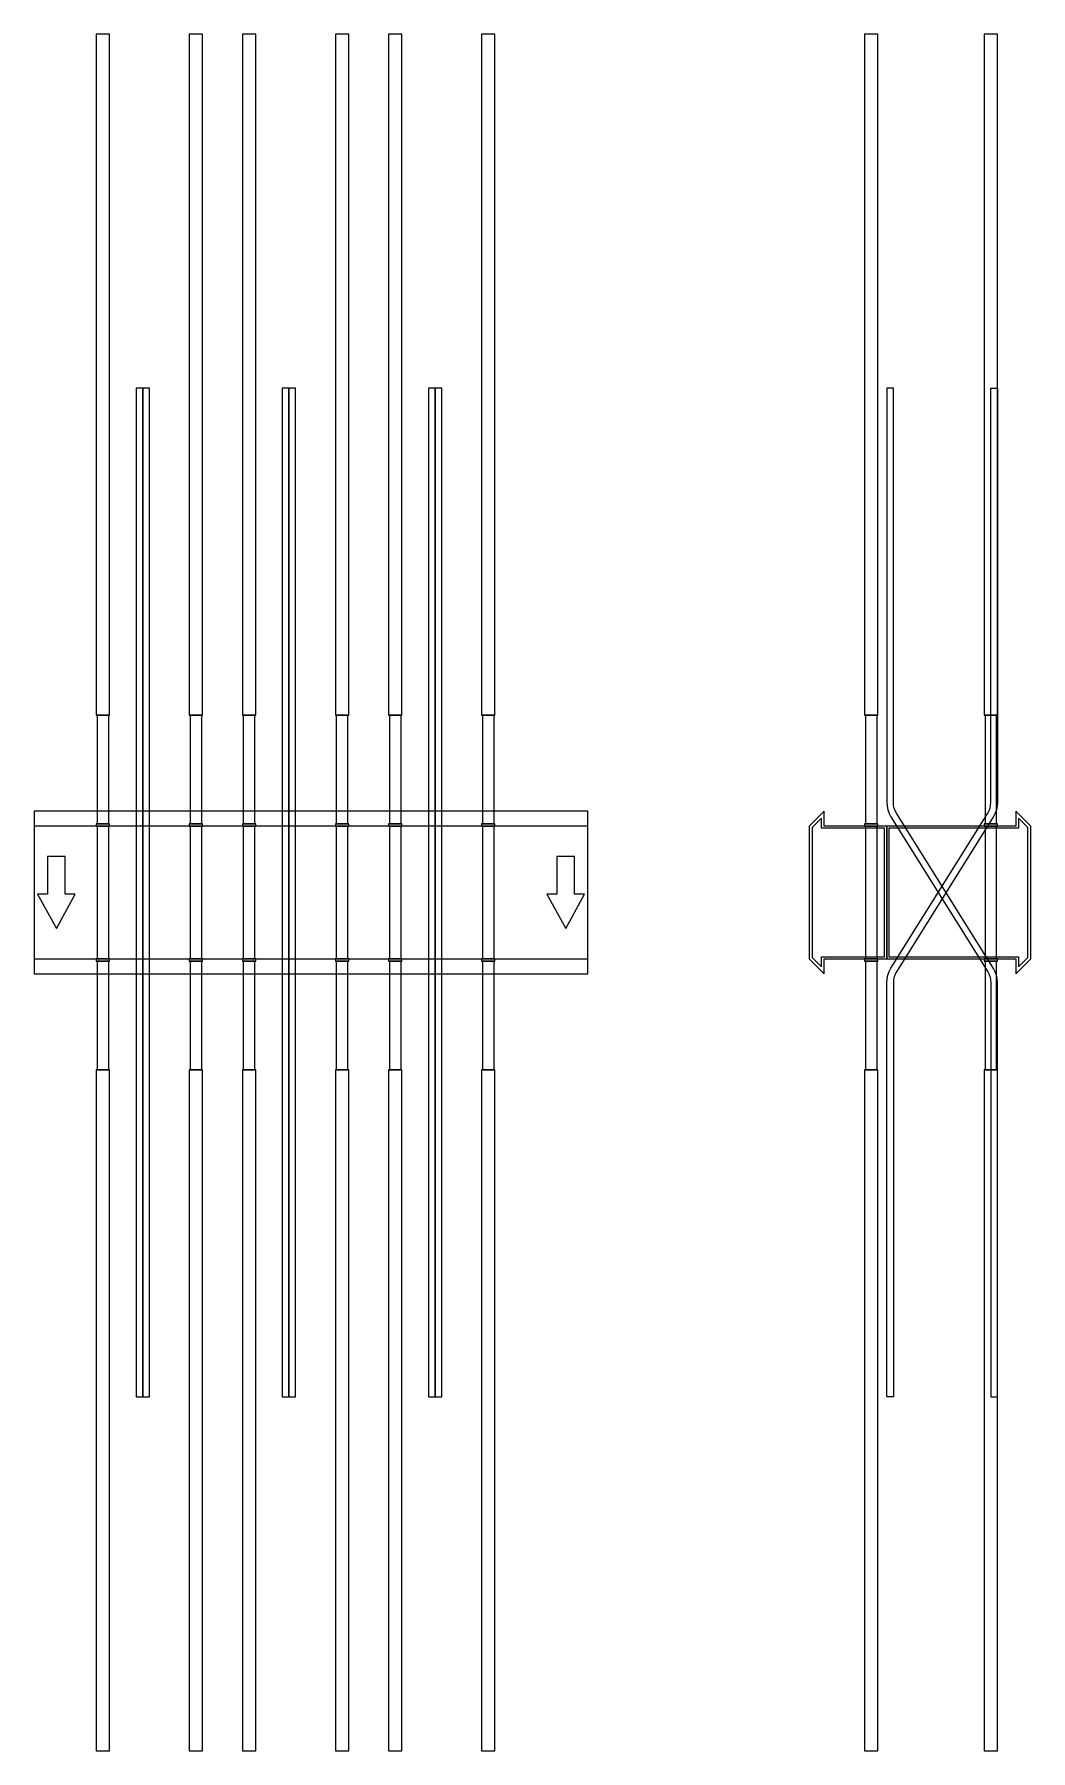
# Model space of a CAD drawing. Extents: x 0 to 900, y -775 to 775.
import ezdxf

# ---------------------------------------------------------------- set-up
doc = ezdxf.new("R2010")
doc.units = 0
doc.layers.add('Halfen', color=7, linetype='CONTINUOUS')

msp = doc.modelspace()

# ---------------------------------------------------------------- linework, layer by layer
at = {"layer": 'Halfen', "color": 7}
for points in [[(68, 160), (68, 775), (56, 775), (56, 160)], [(152, 160), (152, 775), (140, 775), (140, 160)], [(200, 160), (200, 775), (188, 775), (188, 160)], [(284, 160), (284, 775), (272, 775), (272, 160)], [(332, 160), (332, 775), (320, 775), (320, 160)], [(416, 160), (416, 775), (404, 775), (404, 160)], [(762, 160), (762, 775), (750, 775), (750, 160)], [(870, 160), (870, 775), (858, 775), (858, 160)], [(98, -455.516), (98, 455.381), (92, 455.381), (92, -455.516)], [(104, -455.382), (104, 455.516), (98, 455.516), (98, -455.382)], [(230, -455.516), (230, 455.381), (224, 455.381), (224, -455.516)], [(236, -455.382), (236, 455.516), (230, 455.516), (230, -455.382)], [(362, -455.516), (362, 455.381), (356, 455.381), (356, -455.516)], [(368, -455.382), (368, 455.516), (362, 455.516), (362, -455.382)], [(770, -455.382), (770, -81.17), (770.234, -77.83), (770.93, -74.555), (772.075, -71.408), (773.647, -68.452), (861.265, 71.766), (862.444, 73.984), (863.303, 76.343), (863.825, 78.8), (864, 81.305), (864, 455.516), (870, 455.516), (870, 81.305), (869.766, 77.965), (869.07, 74.69), (867.925, 71.543), (866.353, 68.587), (778.735, -71.631), (777.556, -73.849), (776.697, -76.208), (776.175, -78.665), (776, -81.17), (776, -455.382)], [(870, -455.516), (870, -81.305), (869.766, -77.965), (869.07, -74.69), (867.925, -71.543), (866.353, -68.587), (778.735, 71.631), (777.556, 73.849), (776.697, 76.208), (776.175, 78.665), (776, 81.17), (776, 455.381), (770, 455.381), (770, 81.17), (770.234, 77.83), (770.93, 74.555), (772.075, 71.408), (773.647, 68.452), (861.265, -71.766), (862.444, -73.984), (863.303, -76.343), (863.825, -78.8), (864, -81.305), (864, -455.516)], [(67.25, 62), (67.25, 160), (56.75, 160), (56.75, 62)], [(151.25, 62), (151.25, 160), (140.75, 160), (140.75, 62)], [(199.25, 62), (199.25, 160), (188.75, 160), (188.75, 62)], [(283.25, 62), (283.25, 160), (272.75, 160), (272.75, 62)], [(331.25, 62), (331.25, 160), (320.75, 160), (320.75, 62)], [(415.25, 62), (415.25, 160), (404.75, 160), (404.75, 62)], [(761.25, 62), (761.25, 160), (750.75, 160), (750.75, 62)], [(869.25, 62), (869.25, 160), (858.75, 160), (858.75, 62)], [(0, -73.5), (500, -73.5), (500, 73.5), (0, 73.5)], [(68, 60), (68, 62), (56, 62), (56, 60)], [(152, 60), (152, 62), (140, 62), (140, 60)], [(200, 60), (200, 62), (188, 62), (188, 60)], [(284, 60), (284, 62), (272, 62), (272, 60)], [(332, 60), (332, 62), (320, 62), (320, 60)], [(416, 60), (416, 62), (404, 62), (404, 60)], [(770, -60), (770, 60), (713.5, 60), (713.5, 73.5), (700, 60), (700, -60), (713.5, -73.5), (713.5, -60)], [(768, -58), (768, 58), (711, 58), (711, 67.25), (702.5, 58.75), (702.5, -58.75), (711, -67.25), (711, -58)], [(762, 60), (762, 62), (750, 62), (750, 60)], [(900, -60), (900, 60), (886.5, 73.5), (886.5, 60), (770, 60), (770, -60), (886.5, -60), (886.5, -73.5)], [(897.5, -58.75), (897.5, 58.75), (889, 67.25), (889, 58), (772, 58), (772, -58), (889, -58), (889, -67.25)], [(870, 60), (870, 62), (858, 62), (858, 60)], [(0, -60), (500, -60), (500, 60), (0, 60)], [(67.25, -60), (67.25, 60), (56.75, 60), (56.75, -60)], [(151.25, -60), (151.25, 60), (140.75, 60), (140.75, -60)], [(199.25, -60), (199.25, 60), (188.75, 60), (188.75, -60)], [(283.25, -60), (283.25, 60), (272.75, 60), (272.75, -60)], [(331.25, -60), (331.25, 60), (320.75, 60), (320.75, -60)], [(415.25, -60), (415.25, 60), (404.75, 60), (404.75, -60)], [(761.25, -60), (761.25, 60), (750.75, 60), (750.75, -60)], [(869.25, -60), (869.25, 60), (858.75, 60), (858.75, -60)], [(20, -32.5), (37, -1.5), (28, -1.5), (28, 32.5), (12, 32.5), (12, -1.5), (3, -1.5)], [(480, -32.5), (497, -1.5), (488, -1.5), (488, 32.5), (472, 32.5), (472, -1.5), (463, -1.5)], [(68, -62), (68, -60), (56, -60), (56, -62)], [(67.25, -160), (67.25, -62), (56.75, -62), (56.75, -160)], [(152, -62), (152, -60), (140, -60), (140, -62)], [(151.25, -160), (151.25, -62), (140.75, -62), (140.75, -160)], [(200, -62), (200, -60), (188, -60), (188, -62)], [(199.25, -160), (199.25, -62), (188.75, -62), (188.75, -160)], [(284, -62), (284, -60), (272, -60), (272, -62)], [(283.25, -160), (283.25, -62), (272.75, -62), (272.75, -160)], [(332, -62), (332, -60), (320, -60), (320, -62)], [(331.25, -160), (331.25, -62), (320.75, -62), (320.75, -160)], [(416, -62), (416, -60), (404, -60), (404, -62)], [(415.25, -160), (415.25, -62), (404.75, -62), (404.75, -160)], [(762, -62), (762, -60), (750, -60), (750, -62)], [(761.25, -160), (761.25, -62), (750.75, -62), (750.75, -160)], [(870, -62), (870, -60), (858, -60), (858, -62)], [(869.25, -160), (869.25, -62), (858.75, -62), (858.75, -160)], [(68, -775), (68, -160), (56, -160), (56, -775)], [(152, -775), (152, -160), (140, -160), (140, -775)], [(200, -775), (200, -160), (188, -160), (188, -775)], [(284, -775), (284, -160), (272, -160), (272, -775)], [(332, -775), (332, -160), (320, -160), (320, -775)], [(416, -775), (416, -160), (404, -160), (404, -775)], [(762, -775), (762, -160), (750, -160), (750, -775)], [(870, -775), (870, -160), (858, -160), (858, -775)]]:
    msp.add_lwpolyline(points, close=True, dxfattribs=at)

doc.saveas('drawing.dxf')
